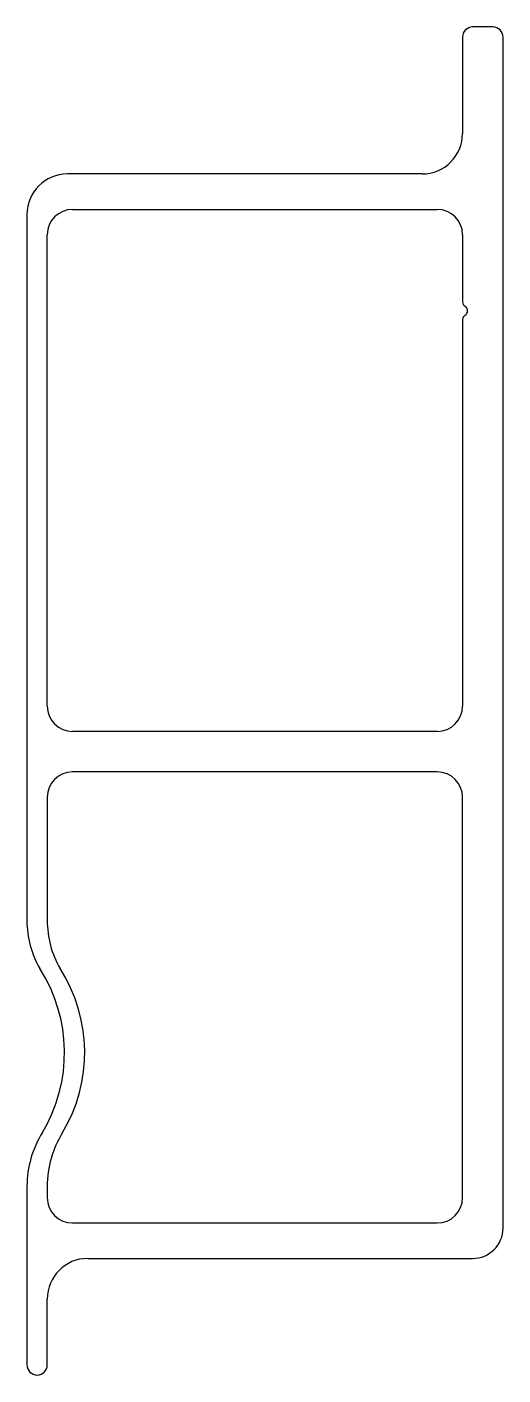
# Model space of a CAD drawing. Header units: metres. Extents: x 0 to 47, y -33 to 100.
import ezdxf

# ---------------------------------------------------------------- set-up
doc = ezdxf.new("R2010")
doc.units = ezdxf.units.M

msp = doc.modelspace()

# ---------------------------------------------------------------- linework, layer by layer
for p, q in [((43, 98.5), (43, 93.63)), ((46, 99.5), (44, 99.5)), ((47, -19), (47, 98.5)), ((43, 93.63), (43, 89)), ((39, 85), (4, 85)), ((4.5, 81.5), (40.5, 81.5)), ((0, 81), (0, 11.34)), ((2, 32.5), (2, 79)), ((43, 79), (43, 72.37)), ((43.25, 71.93), (43.25, 71.93)), ((43, 70.63), (43, 32.5)), ((43.25, 71.07), (43.25, 71.07)), ((40.5, 30), (4.5, 30)), ((40.5, 26), (4.5, 26)), ((2, 23.5), (2, 11.34)), ((43, -16), (43, 23.5)), ((0, 11.34), (0, 11.34)), ((2, 11.34), (2, 11.34)), ((1.27, 6.6), (1.27, 6.6)), ((3.27, 6.6), (3.27, 6.6)), ((1.52, -9.58), (1.52, -9.58)), ((3.52, -9.58), (3.52, -9.58)), ((0, -14.88), (0, -32.5)), ((0, -14.88), (0, -14.88)), ((2, -14.88), (2, -16)), ((2, -14.88), (2, -14.88)), ((4.5, -18.5), (40.5, -18.5)), ((6, -22), (44, -22)), ((2, -32.5), (2, -26)), ((0, -32.5), (0, -32.5)), ((2, -32.5), (2, -32.5))]:
    msp.add_line(p, q)
for centre, radius, start, end in [((44, 98.5), 1, 90, 180), ((46, 98.5), 1, 0, 90), ((39, 89), 4, 270, 0), ((4, 81), 4, 90, 180), ((4.5, 79), 2.5, 90, 180), ((40.5, 79), 2.5, 0, 90), ((43.5, 72.37), 0.5, 180, 240), ((43, 71.5), 0.5, 300, 60), ((43.5, 70.63), 0.5, 120, 180), ((4.5, 32.5), 2.5, 180, 270), ((40.5, 32.5), 2.5, 270, 0), ((4.5, 23.5), 2.5, 90, 180), ((40.5, 23.5), 2.5, 0, 90), ((9.5, 11.34), 9.5, 180, 209.9467), ((11.5, 11.34), 9.5, 180, 209.9467), ((-11.6, -1.69), 15.31, 328.991, 32.7921), ((-9.6, -1.69), 15.31, 328.991, 32.7921), ((10.15, -14.92), 10.15, 148.2357, 179.7574), ((12.15, -14.92), 10.15, 148.2357, 179.7574), ((4.5, -16), 2.5, 180, 270), ((40.5, -16), 2.5, 270, 0), ((44, -19), 3, 270, 0), ((6, -26), 4, 90, 180), ((1, -32.5), 1, 180.0001, 0)]:
    msp.add_arc(centre, radius, start, end)

doc.saveas('drawing.dxf')
